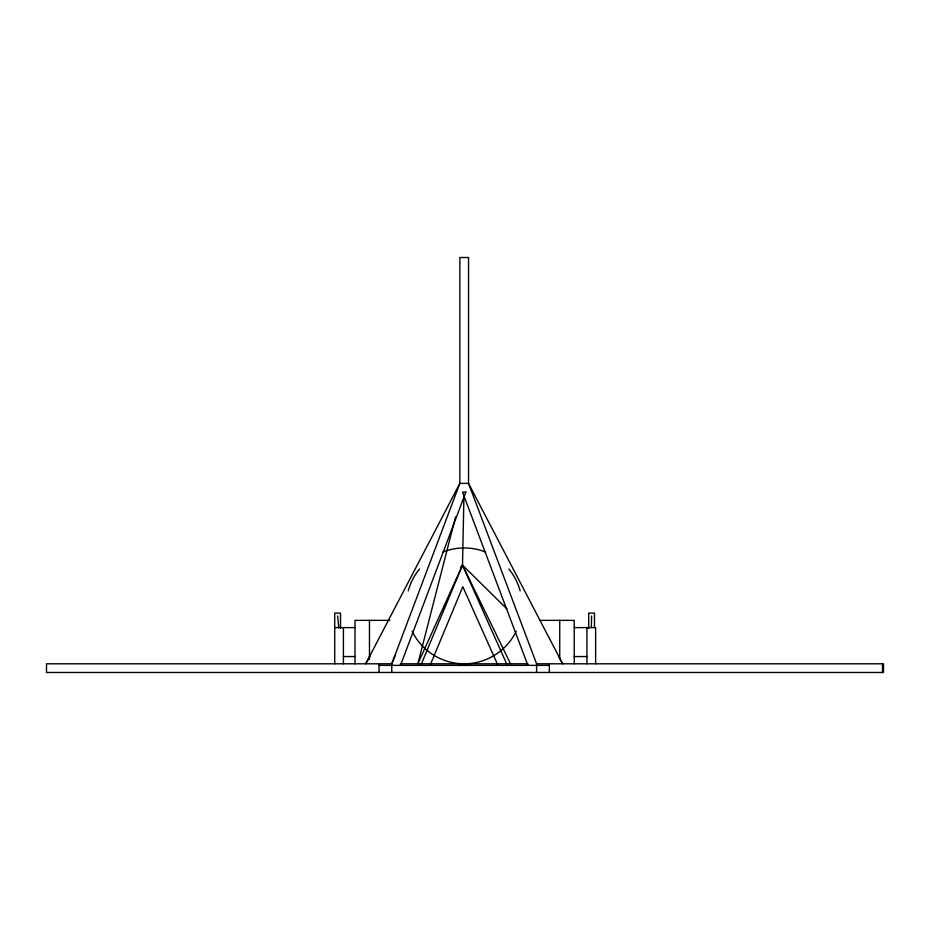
<?xml version="1.0" encoding="UTF-8"?>
<svg xmlns="http://www.w3.org/2000/svg" width="930" height="930" viewBox="0 0 930 930"><rect width="100%" height="100%" fill="white"/><g stroke="black" fill="none" stroke-linecap="round" stroke-linejoin="round"><path stroke-width="1.4" d="M421.197 664.438L462.512 565.161L463.896 497.748M591.352 627.599L591.596 616.009M455.572 516.964L417.849 663.799L462.512 565.161L506.908 608.883M395.029 655.72L391.786 663.799L391.786 672.483M430.334 664.764L462.803 586.714L497.724 664.764M369.884 656.173L365.723 663.799L459.85 483.402L459.85 257.517L468.534 257.517L468.534 483.402L536.587 663.799L536.587 672.483M460.501 567.219L462.512 565.161L510.524 663.799M389.751 620.356L354.993 620.356L354.993 663.799M539.47 620.356L574.229 620.356L574.229 663.799M334.719 627.599L354.993 627.599M574.229 627.599L595.63 627.599L595.63 663.799M343.414 656.557L354.993 656.557M574.229 656.557L587.26 656.557M536.587 663.799L883.5 663.799L883.5 672.483L46.5 672.483L46.5 663.799L391.786 663.799L459.85 483.402L468.534 483.402L562.65 663.799L558.488 656.173M379.033 665.38L549.328 665.38M462.512 565.161L506.966 664.532M337.625 616.009L338.799 627.866M882.5 663.799L882.5 672.483M594.491 627.599L594.491 613.114L588.702 613.114L588.702 628.343M586.946 627.599L586.946 663.799M559.744 620.356L559.744 659.451M549.328 663.799L549.328 672.483M379.033 663.799L379.033 672.483M369.477 620.356L369.477 659.451M343.414 627.599L343.414 663.799M340.52 628.343L340.52 613.114L334.719 613.114L334.719 663.799M516.278 631.203A57.916 57.916 0 0 1 412.095 631.203M408.247 590.887A57.916 57.916 0 0 1 419.535 568.986M442.668 552.106A57.916 57.916 0 0 1 485.716 552.106M508.85 568.986A57.916 57.916 0 0 1 520.137 590.887M465.849 492.098L400.47 665.38L400.47 663.799L527.903 663.799L527.903 665.38L462.524 492.098L465.849 492.098"/></g></svg>
